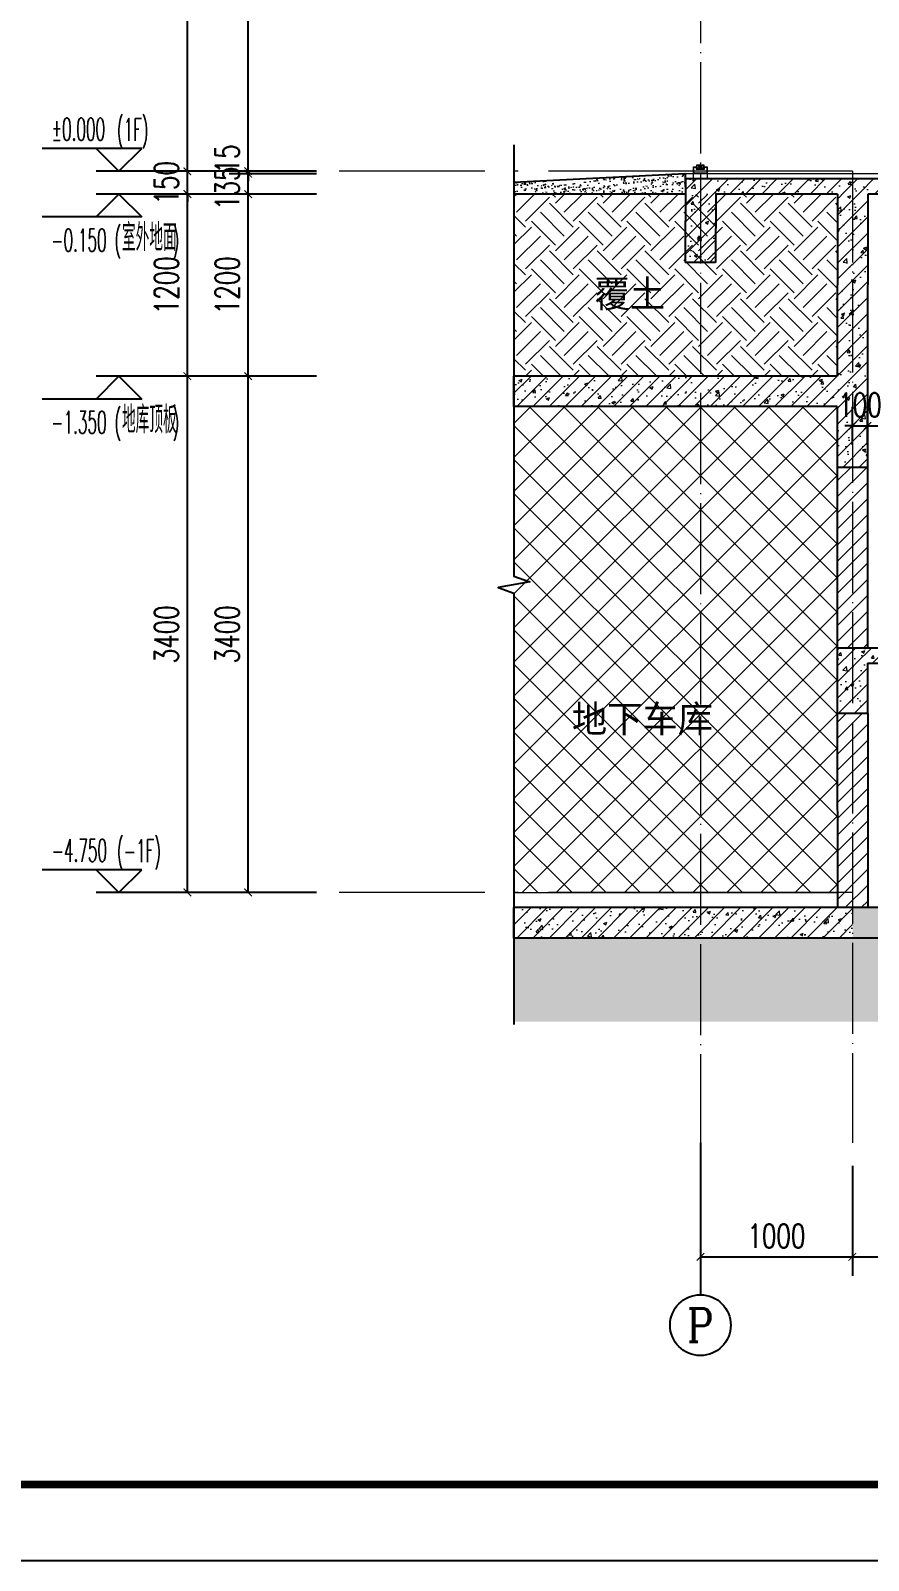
# Model space of a CAD drawing. Extents: x -1307975 to -76406, y -96289 to 379359.
# Drawn here: x -626759 to -621245, y 308600 to 318676 of the extents above; entities that cross this region are included whole.
import ezdxf
from ezdxf.enums import TextEntityAlignment as Align

# ---------------------------------------------------------------- set-up
doc = ezdxf.new("R2010")
doc.units = 0
doc.header["$LTSCALE"] = 1000
doc.linetypes.add('DOTE', pattern=[2.42, 2, -0.2, 0.02, -0.2])
doc.layers.get('0').update_dxf_attribs({"linetype": 'CONTINUOUS'})
doc.layers.get('DEFPOINTS').update_dxf_attribs({"linetype": 'CONTINUOUS'})
for name, color, linetype in [('-TK', 7, 'CONTINUOUS'), ('A-AXIS_TEXT', 7, 'CONTINUOUS'), ('AXIS', 3, 'CONTINUOUS'), ('DIM_ELEV', 3, 'CONTINUOUS'), ('DIM_SYMB', 3, 'CONTINUOUS'), ('PUB_DIM', 3, 'CONTINUOUS'), ('PUB_TEXT', 2, 'CONTINUOUS'), ('WALL', 5, 'CONTINUOUS'), ('尺寸标注', 86, 'CONTINUOUS'), ('看线', 251, 'CONTINUOUS')]:
    doc.layers.add(name, color=color, linetype=linetype)
for name, color, linetype, lineweight in [('AXIS_TEXT', 7, 'CONTINUOUS', 20), ('DOTE', 19, 'DOTE', 9), ('PUB_HATCH', 8, 'CONTINUOUS', 9), ('S_WINDOW', 144, 'CONTINUOUS', 15), ('内粉刷', 37, 'CONTINUOUS', 9), ('填充', 251, 'CONTINUOUS', 5), ('细细', 250, 'CONTINUOUS', 0)]:
    doc.layers.add(name, color=color, linetype=linetype, lineweight=lineweight)
doc.styles.add('_TCH_AXIS', font='COMPLEX', dxfattribs={"bigfont": 'GBCBIG'})
doc.styles.add('_TCH_DIM', font='SIMPLEX.shx', dxfattribs={"width": 0.7, "bigfont": 'GBCBIG.shx'})
doc.styles.add('_TCH_DIM_T3', font='SIMPLEX', dxfattribs={"width": 0.705882, "bigfont": 'GBCBIG'})
doc.styles.add('COMPLEX', font='COMPLEX')
doc.dimstyles.new('_TCH_ARCH&&50', dxfattribs={"dimtxt": 157.5, "dimasz": 50, "dimexe": 125, "dimexo": 150, "dimgap": 58.75, "dimtad": 1, "dimdec": 0, "dimzin": 0, "dimdsep": 46, "dimtxsty": '_TCH_DIM_T3', "dimblk": 'ARCHTICK', "dimcen": 0.09, "dimclrt": 7, "dimazin": 0, "dimtfac": 1, "dimtdec": 0, "dimtix": 1, "dimtmove": 2, "dimatfit": 3, "dimldrblk": 'ARCHTICK', "dimfxl": 1, "dimtolj": 1, "dimtzin": 0, "dimarcsym": 0})
pattern_1 = [(315, (-1626814.618, -211817.581), (-1.767766953, -1.767766953), []), (315, (-1626813.4395, -211817.581), (-1.767766953, -1.767766953), [])]
pattern_2 = [(45, (-762713.5, 410177.97), (-53.03301, 53.03301), []), (50, (-762713.5, 410177.97), (215.17805, -18.82564), [22.5, -247.5]), (355, (-762713.5, 410177.97), (-41.6254, 225.65764), [18, -198]), (100.4514, (-762695.57, 410176.4), (173.55281, 206.83186), [19.12206, -210.34263]), (46.1842, (-762713.5, 410237.97), (320.1723, -49.6557), [33.75, -371.25]), (96.6356, (-762686.82, 410233.83), (280.3988, 292.23536), [28.6831, -315.5139]), (351.1842, (-762713.5, 410237.97), (280.3986, 292.2356), [27, -297]), (21, (-762683.5, 410222.97), (179.07212, -120.78567), [22.5, -247.5]), (326, (-762683.5, 410222.97), (72.9946, 217.545), [18, -198]), (71.4514, (-762668.58, 410212.9), (252.0668, 96.75915), [19.12206, -210.34263]), (37.5, (-762713.5, 410177.97), (3.647957, 99.868156), [0, -195.6, 0, -201, 0, -198.75]), (7.5, (-762713.5, 410177.97), (78.92086, 118.323514), [0, -114.6, 0, -191.1, 0, -75.75]), (327.5, (-762780.4, 410177.97), (160.14673, -6.76646), [0, -75, 0, -234, 0, -310.5]), (317.5, (-762810.4, 410177.97), (174.95585, 30.0315), [0, -97.5, 0, -155.4, 0, -220.5])]
pattern_3 = [(45, (-762713.5, 410231.826), (-53.03303, 53.03303), [])]

# ---------------------------------------------------------------- blocks, each defined once
blk = doc.blocks.new('A1')
blk.add_lwpolyline([(0, 59400), (0, 0), (84100, 0), (84100, 59400)], close=True)
at = {"const_width": 100}
blk.add_lwpolyline([(2500, 58400), (2500, 1000), (83100, 1000), (83100, 58400)], close=True, dxfattribs=at)
blk = doc.blocks.new('_ArchTick')
at = {"color": 0, "linetype": 'ByBlock', "const_width": 0.15}
blk.add_lwpolyline([(-0.5, -0.5), (0.5, 0.5)], dxfattribs=at)
blk = doc.blocks.new('*D616')
at = {"layer": 'DEFPOINTS', "color": 0, "transparency": 16777216}
for p in [(-619850, 316073), (-621250, 315799), (-619850, 315799)]:
    blk.add_point(p, dxfattribs=at)
at = {"layer": '尺寸标注', "color": 0, "lineweight": -2, "transparency": 16777216}
for p, q in [((-621250, 315949), (-621250, 316198)), ((-619850, 315949), (-619850, 316198)), ((-621250, 316073), (-619850, 316073))]:
    blk.add_line(p, q, dxfattribs=at)
at = {"layer": '尺寸标注', "color": 0, "lineweight": -2, "transparency": 16777216, "xscale": 50, "yscale": 50, "zscale": 50}
for p, rotation in [((-621250, 316073), 180.0121022878787), ((-619850, 316073), 0.01210228787875008)]:
    blk.add_blockref('_ArchTick', p, dxfattribs=dict(at, rotation=rotation))
at = {"layer": '尺寸标注', "color": 7, "transparency": 16777216, "insert": (-620550, 316211), "char_height": 157.5, "attachment_point": 5, "rotation": 0.0121, "style": '_TCH_DIM_T3'}
blk.add_mtext('\\A1;1400', dxfattribs=at)
blk = doc.blocks.new('*D617')
at = {"layer": 'DEFPOINTS', "color": 0, "transparency": 16777216}
for p in [(-621250, 316073), (-621350, 315799), (-621250, 315799)]:
    blk.add_point(p, dxfattribs=at)
at = {"layer": '尺寸标注', "color": 0, "lineweight": -2, "transparency": 16777216}
for p, q in [((-621350, 315949), (-621350, 316198)), ((-621250, 315949), (-621250, 316198)), ((-621350, 316073), (-621400, 316073)), ((-621350, 316073), (-621250, 316073)), ((-621250, 316073), (-621200, 316073))]:
    blk.add_line(p, q, dxfattribs=at)
at = {"layer": '尺寸标注', "color": 0, "lineweight": -2, "transparency": 16777216, "xscale": 50, "yscale": 50, "zscale": 50}
for p, rotation in [((-621350, 316073), 0.01210228786705514), ((-621250, 316073), 180.012102287867)]:
    blk.add_blockref('_ArchTick', p, dxfattribs=dict(at, rotation=rotation))
at = {"layer": '尺寸标注', "color": 7, "transparency": 16777216, "insert": (-621300, 316211), "char_height": 157.5, "attachment_point": 5, "rotation": 0.0121, "style": '_TCH_DIM_T3'}
blk.add_mtext('\\A1;100', dxfattribs=at)
blk = doc.blocks.new('*D634')
at = {"layer": 'AXIS', "color": 0, "lineweight": -2, "transparency": 16777216}
for p, q in [((-621350, 311200), (-621350, 310475)), ((-619850, 311200), (-619850, 310475)), ((-621350, 310600), (-619850, 310600))]:
    blk.add_line(p, q, dxfattribs=at)
at = {"layer": 'DEFPOINTS', "color": 0, "transparency": 16777216}
for p in [(-621350, 311350), (-619850, 311350), (-619850, 310600)]:
    blk.add_point(p, dxfattribs=at)
at = {"layer": 'AXIS', "color": 0, "lineweight": -2, "transparency": 16777216, "xscale": 50, "yscale": 50, "zscale": 50, "rotation": 180}
blk.add_blockref('_ArchTick', (-621350, 310600), dxfattribs=at)
at = {"layer": 'AXIS', "color": 0, "lineweight": -2, "transparency": 16777216, "xscale": 50, "yscale": 50, "zscale": 50}
blk.add_blockref('_ArchTick', (-619850, 310600), dxfattribs=at)
at = {"layer": 'AXIS', "color": 7, "transparency": 16777216, "insert": (-620600, 310737), "char_height": 157.5, "attachment_point": 5, "style": '_TCH_DIM_T3'}
blk.add_mtext('\\A1;1500', dxfattribs=at)
blk = doc.blocks.new('*D635')
at = {"layer": 'AXIS', "color": 0, "lineweight": -2, "transparency": 16777216}
for p, q in [((-622350, 311200), (-622350, 310475)), ((-621350, 311200), (-621350, 310475)), ((-622350, 310600), (-621350, 310600))]:
    blk.add_line(p, q, dxfattribs=at)
at = {"layer": 'DEFPOINTS', "color": 0, "transparency": 16777216}
for p in [(-622350, 311350), (-621350, 311350), (-621350, 310600)]:
    blk.add_point(p, dxfattribs=at)
at = {"layer": 'AXIS', "color": 0, "lineweight": -2, "transparency": 16777216, "xscale": 50, "yscale": 50, "zscale": 50, "rotation": 180}
blk.add_blockref('_ArchTick', (-622350, 310600), dxfattribs=at)
at = {"layer": 'AXIS', "color": 0, "lineweight": -2, "transparency": 16777216, "xscale": 50, "yscale": 50, "zscale": 50}
blk.add_blockref('_ArchTick', (-621350, 310600), dxfattribs=at)
at = {"layer": 'AXIS', "color": 7, "transparency": 16777216, "insert": (-621850, 310737), "char_height": 157.5, "attachment_point": 5, "style": '_TCH_DIM_T3'}
blk.add_mtext('\\A1;1000', dxfattribs=at)
blk = doc.blocks.new('*D642')
at = {"layer": 'DEFPOINTS', "color": 0, "transparency": 16777216}
for p in [(-625327, 316400), (-624727, 316400), (-624727, 313000)]:
    blk.add_point(p, dxfattribs=at)
at = {"layer": 'PUB_DIM', "color": 0, "lineweight": -2, "transparency": 16777216}
for p, q in [((-624877, 316400), (-625452, 316400)), ((-625327, 313000), (-625327, 316400)), ((-624877, 313000), (-625452, 313000))]:
    blk.add_line(p, q, dxfattribs=at)
at = {"layer": 'PUB_DIM', "color": 0, "lineweight": -2, "transparency": 16777216, "xscale": 50, "yscale": 50, "zscale": 50}
for p, rotation in [((-625327, 316400), 90), ((-625327, 313000), 270)]:
    blk.add_blockref('_ArchTick', p, dxfattribs=dict(at, rotation=rotation))
at = {"layer": 'PUB_DIM', "color": 7, "transparency": 16777216, "insert": (-625465, 314700), "char_height": 157.5, "attachment_point": 5, "rotation": 90, "style": '_TCH_DIM_T3'}
blk.add_mtext('\\A1;3400', dxfattribs=at)
blk = doc.blocks.new('*D643')
at = {"layer": 'DEFPOINTS', "color": 0, "transparency": 16777216}
for p in [(-625327, 317599), (-624727, 317599), (-624727, 316400)]:
    blk.add_point(p, dxfattribs=at)
at = {"layer": 'PUB_DIM', "color": 0, "lineweight": -2, "transparency": 16777216}
for p, q in [((-624877, 317599), (-625452, 317599)), ((-625327, 316400), (-625327, 317599)), ((-624877, 316400), (-625452, 316400))]:
    blk.add_line(p, q, dxfattribs=at)
at = {"layer": 'PUB_DIM', "color": 0, "lineweight": -2, "transparency": 16777216, "xscale": 50, "yscale": 50, "zscale": 50}
for p, rotation in [((-625327, 317599), 90), ((-625327, 316400), 270)]:
    blk.add_blockref('_ArchTick', p, dxfattribs=dict(at, rotation=rotation))
at = {"layer": 'PUB_DIM', "color": 7, "transparency": 16777216, "insert": (-625465, 316999), "char_height": 157.5, "attachment_point": 5, "rotation": 90, "style": '_TCH_DIM_T3'}
blk.add_mtext('\\A1;1200', dxfattribs=at)
blk = doc.blocks.new('*D644')
at = {"layer": 'DEFPOINTS', "color": 0, "transparency": 16777216}
for p in [(-625327, 317734), (-624727, 317734), (-624727, 317599)]:
    blk.add_point(p, dxfattribs=at)
at = {"layer": 'PUB_DIM', "color": 0, "lineweight": -2, "transparency": 16777216}
for p, q in [((-624877, 317734), (-625452, 317734)), ((-625327, 317599), (-625327, 317734)), ((-624877, 317599), (-625452, 317599))]:
    blk.add_line(p, q, dxfattribs=at)
at = {"layer": 'PUB_DIM', "color": 0, "lineweight": -2, "transparency": 16777216, "xscale": 50, "yscale": 50, "zscale": 50}
for p, rotation in [((-625327, 317734), 90), ((-625327, 317599), 270)]:
    blk.add_blockref('_ArchTick', p, dxfattribs=dict(at, rotation=rotation))
at = {"layer": 'PUB_DIM', "color": 7, "transparency": 16777216, "insert": (-625465, 317638), "char_height": 157.5, "attachment_point": 5, "rotation": 90, "style": '_TCH_DIM_T3'}
blk.add_mtext('\\A1;135', dxfattribs=at)
blk = doc.blocks.new('*D645')
at = {"layer": 'DEFPOINTS', "color": 0, "transparency": 16777216}
for p in [(-625327, 317750), (-624727, 317750), (-624727, 317734)]:
    blk.add_point(p, dxfattribs=at)
at = {"layer": 'PUB_DIM', "color": 0, "lineweight": -2, "transparency": 16777216}
for p, q in [((-624877, 317750), (-625452, 317750)), ((-624877, 317734), (-625452, 317734)), ((-625327, 317750), (-625327, 317800)), ((-625327, 317734), (-625327, 317750)), ((-625327, 317734), (-625327, 317684))]:
    blk.add_line(p, q, dxfattribs=at)
at = {"layer": 'PUB_DIM', "color": 0, "lineweight": -2, "transparency": 16777216, "xscale": 50, "yscale": 50, "zscale": 50}
for p, rotation in [((-625327, 317750), 270), ((-625327, 317734), 90)]:
    blk.add_blockref('_ArchTick', p, dxfattribs=dict(at, rotation=rotation))
at = {"layer": 'PUB_DIM', "color": 7, "transparency": 16777216, "insert": (-625465, 317831), "char_height": 157.5, "attachment_point": 5, "rotation": 90, "style": '_TCH_DIM_T3'}
blk.add_mtext('\\A1;15', dxfattribs=at)
blk = doc.blocks.new('*D646')
at = {"layer": 'DEFPOINTS', "color": 0, "transparency": 16777216}
for p in [(-625327, 320400), (-624727, 320400), (-624727, 317750)]:
    blk.add_point(p, dxfattribs=at)
at = {"layer": 'PUB_DIM', "color": 0, "lineweight": -2, "transparency": 16777216}
for p, q in [((-624877, 320400), (-625452, 320400)), ((-625327, 317750), (-625327, 320400)), ((-624877, 317750), (-625452, 317750))]:
    blk.add_line(p, q, dxfattribs=at)
at = {"layer": 'PUB_DIM', "color": 0, "lineweight": -2, "transparency": 16777216, "xscale": 50, "yscale": 50, "zscale": 50}
for p, rotation in [((-625327, 320400), 90), ((-625327, 317750), 270)]:
    blk.add_blockref('_ArchTick', p, dxfattribs=dict(at, rotation=rotation))
at = {"layer": 'PUB_DIM', "color": 7, "transparency": 16777216, "insert": (-625465, 319075), "char_height": 157.5, "attachment_point": 5, "rotation": 90, "style": '_TCH_DIM_T3'}
blk.add_mtext('\\A1;2650', dxfattribs=at)
blk = doc.blocks.new('*D666')
at = {"layer": 'DEFPOINTS', "color": 0, "transparency": 16777216}
for p in [(-625727, 316400), (-624727, 316400), (-624727, 313000)]:
    blk.add_point(p, dxfattribs=at)
at = {"layer": 'PUB_DIM', "color": 0, "lineweight": -2, "transparency": 16777216}
for p, q in [((-624877, 316400), (-625852, 316400)), ((-625727, 313000), (-625727, 316400)), ((-624877, 313000), (-625852, 313000))]:
    blk.add_line(p, q, dxfattribs=at)
at = {"layer": 'PUB_DIM', "color": 0, "lineweight": -2, "transparency": 16777216, "xscale": 50, "yscale": 50, "zscale": 50}
for p, rotation in [((-625727, 316400), 90), ((-625727, 313000), 270)]:
    blk.add_blockref('_ArchTick', p, dxfattribs=dict(at, rotation=rotation))
at = {"layer": 'PUB_DIM', "color": 7, "transparency": 16777216, "insert": (-625865, 314700), "char_height": 157.5, "attachment_point": 5, "rotation": 90, "style": '_TCH_DIM_T3'}
blk.add_mtext('\\A1;3400', dxfattribs=at)
blk = doc.blocks.new('*D667')
at = {"layer": 'DEFPOINTS', "color": 0, "transparency": 16777216}
for p in [(-625727, 317599), (-624727, 317599), (-624727, 316400)]:
    blk.add_point(p, dxfattribs=at)
at = {"layer": 'PUB_DIM', "color": 0, "lineweight": -2, "transparency": 16777216}
for p, q in [((-624877, 317599), (-625852, 317599)), ((-625727, 316400), (-625727, 317599)), ((-624877, 316400), (-625852, 316400))]:
    blk.add_line(p, q, dxfattribs=at)
at = {"layer": 'PUB_DIM', "color": 0, "lineweight": -2, "transparency": 16777216, "xscale": 50, "yscale": 50, "zscale": 50}
for p, rotation in [((-625727, 317599), 90), ((-625727, 316400), 270)]:
    blk.add_blockref('_ArchTick', p, dxfattribs=dict(at, rotation=rotation))
at = {"layer": 'PUB_DIM', "color": 7, "transparency": 16777216, "insert": (-625865, 316999), "char_height": 157.5, "attachment_point": 5, "rotation": 90, "style": '_TCH_DIM_T3'}
blk.add_mtext('\\A1;1200', dxfattribs=at)
blk = doc.blocks.new('*D668')
at = {"layer": 'DEFPOINTS', "color": 0, "transparency": 16777216}
for p in [(-625727, 317750), (-624727, 317750), (-624727, 317599)]:
    blk.add_point(p, dxfattribs=at)
at = {"layer": 'PUB_DIM', "color": 0, "lineweight": -2, "transparency": 16777216}
for p, q in [((-624877, 317750), (-625852, 317750)), ((-625727, 317750), (-625727, 317800)), ((-625727, 317599), (-625727, 317750)), ((-624877, 317599), (-625852, 317599)), ((-625727, 317599), (-625727, 317549))]:
    blk.add_line(p, q, dxfattribs=at)
at = {"layer": 'PUB_DIM', "color": 0, "lineweight": -2, "transparency": 16777216, "xscale": 50, "yscale": 50, "zscale": 50}
for p, rotation in [((-625727, 317750), 270), ((-625727, 317599), 90)]:
    blk.add_blockref('_ArchTick', p, dxfattribs=dict(at, rotation=rotation))
at = {"layer": 'PUB_DIM', "color": 7, "transparency": 16777216, "insert": (-625865, 317674), "char_height": 157.5, "attachment_point": 5, "rotation": 90, "style": '_TCH_DIM_T3'}
blk.add_mtext('\\A1;150', dxfattribs=at)
blk = doc.blocks.new('*D669')
at = {"layer": 'DEFPOINTS', "color": 0, "transparency": 16777216}
for p in [(-625727, 320650), (-624727, 320650), (-624727, 317750)]:
    blk.add_point(p, dxfattribs=at)
at = {"layer": 'PUB_DIM', "color": 0, "lineweight": -2, "transparency": 16777216}
for p, q in [((-624877, 320650), (-625852, 320650)), ((-625727, 317750), (-625727, 320650)), ((-624877, 317750), (-625852, 317750))]:
    blk.add_line(p, q, dxfattribs=at)
at = {"layer": 'PUB_DIM', "color": 0, "lineweight": -2, "transparency": 16777216, "xscale": 50, "yscale": 50, "zscale": 50}
for p, rotation in [((-625727, 320650), 90), ((-625727, 317750), 270)]:
    blk.add_blockref('_ArchTick', p, dxfattribs=dict(at, rotation=rotation))
at = {"layer": 'PUB_DIM', "color": 7, "transparency": 16777216, "insert": (-625865, 319200), "char_height": 157.5, "attachment_point": 5, "rotation": 90, "style": '_TCH_DIM_T3'}
blk.add_mtext('\\A1;2900', dxfattribs=at)
blk = doc.blocks.new('_AXISO')
blk.add_circle((0, 0), 0.5)
at = {"layer": 'A-AXIS_TEXT', "style": 'COMPLEX', "width": 1.041667}
blk.add_attdef('A', text='', height=0.56, dxfattribs=at).set_placement((-0.25, -0.28), (0.25, -0.28), align=Align.FIT)

msp = doc.modelspace()

# ---------------------------------------------------------------- hatches: boundary and pattern name
at = {"layer": 'PUB_HATCH'}
h = msp.add_hatch(dxfattribs=at)
h.set_pattern_fill('钢筋混凝土', color=256, scale=30, style=0)
h.set_pattern_definition(pattern_2)
h.paths.add_polyline_path([(-622249.37, 317599.56), (-622449.19, 317699.56), (-622450.17, 317149.74), (-622250.17, 317149.38)])
h = msp.add_hatch(dxfattribs=at)
h.set_pattern_fill('钢筋混凝土', color=256, scale=30, style=0)
h.set_pattern_definition(pattern_2)
h.paths.add_polyline_path([(-621348.74, 317632.89), (-621348.69, 317699.56), (-622449.19, 317699.56), (-622249.37, 317599.56), (-621448.76, 317599.56)])
h = msp.add_hatch(dxfattribs=at)
h.set_pattern_fill('钢筋混凝土', color=256, scale=30, style=0)
h.set_pattern_definition(pattern_2)
h.paths.add_polyline_path([(-621348.74, 317632.89), (-621448.76, 317599.56), (-621449.58, 316399.56), (-621382.95, 316332.87), (-621249.58, 316399.49), (-621248.76, 317599.56)])
h = msp.add_hatch(dxfattribs=at)
h.set_pattern_fill('钢筋混凝土', color=256, scale=30, style=0)
h.set_pattern_definition(pattern_2)
h.paths.add_polyline_path([(-619850.18, 317632.89), (-619850.18, 317699.56), (-621348.69, 317699.56), (-621348.74, 317632.89), (-621248.76, 317599.56), (-619950.18, 317599.56)])
h = msp.add_hatch(dxfattribs=at)
h.set_pattern_fill('钢筋混凝土', color=256, scale=30, style=0)
h.set_pattern_definition(pattern_2)
h.paths.add_polyline_path([(-621382.95, 316332.87), (-621449.58, 316399.56), (-623577.19, 316399.56), (-623577.19, 316199.56), (-621449.71, 316199.56)])
h = msp.add_hatch(dxfattribs=at)
h.set_pattern_fill('钢筋混凝土', color=256, scale=30, style=0)
h.set_pattern_definition(pattern_2)
h.paths.add_polyline_path([(-621382.95, 316332.87), (-621449.71, 316199.56), (-621449.98, 315799.7), (-621249.98, 315799.56), (-621249.58, 316399.49)])
h = msp.add_hatch(dxfattribs=at)
h.set_pattern_fill('普通砖', color=256, scale=30, style=0)
h.set_pattern_definition(pattern_3)
h.paths.add_polyline_path([(-621350.17, 314609.56), (-621250.17, 314609.56), (-621249.98, 315799.5), (-621449.98, 315799.53), (-621450.17, 314609.57)])
h = msp.add_hatch(dxfattribs=at)
h.set_pattern_fill('钢筋混凝土', color=256, scale=30, style=0)
h.set_pattern_definition(pattern_2)
h.paths.add_polyline_path([(-621250, 314509.56), (-621350.18, 314509.52), (-621350.17, 314609.56), (-621450.17, 314609.38), (-621449.43, 314177.67), (-621249.43, 314178.02)])
h = msp.add_hatch(dxfattribs=at)
h.set_pattern_fill('钢筋混凝土', color=256, scale=30, style=0)
h.set_pattern_definition(pattern_2)
h.paths.add_polyline_path([(-621350.17, 314609.56), (-621350.18, 314509.52), (-619949.81, 314510.01), (-619949.81, 314204.01), (-619749.81, 314203.56), (-619749.81, 314328.53), (-617600.61, 312981.15), (-617600.61, 312899.56), (-617409.81, 312899.56), (-617409.81, 313142.56), (-617669.81, 313142.56), (-617669.81, 313305.56), (-617929.81, 313305.56), (-617929.81, 313468.56), (-618189.81, 313468.56), (-618189.81, 313631.56), (-618449.81, 313631.56), (-618449.81, 313794.56), (-618709.81, 313794.56), (-618709.81, 313957.56), (-618969.81, 313957.56), (-618969.81, 314120.56), (-619229.81, 314120.56), (-619229.81, 314283.56), (-619489.81, 314283.56), (-619489.81, 314446.56), (-619749.81, 314446.56), (-619749.81, 314609.56)])
h = msp.add_hatch(dxfattribs=at)
h.set_pattern_fill('钢筋混凝土', color=256, scale=30, style=0)
h.set_pattern_definition(pattern_2)
h.paths.add_polyline_path([(-621350.17, 314609.56), (-621250.17, 314609.56), (-621250.17, 314609.73)])
h = msp.add_hatch(dxfattribs=at)
h.set_pattern_fill('普通砖', color=256, scale=30, style=0)
h.set_pattern_definition(pattern_3)
h.paths.add_polyline_path([(-621249.32, 314177.97), (-621449.32, 314177.89), (-621448.79, 312899.56), (-621248.79, 312899.56)])
h = msp.add_hatch(dxfattribs=at)
h.set_pattern_fill('钢筋混凝土', color=256, scale=30, style=0)
h.set_pattern_definition(pattern_2)
h.paths.add_polyline_path([(-621348.79, 312699.56), (-621348.79, 312899.56), (-623577.19, 312899.56), (-623577.19, 312699.56)])
h = msp.add_hatch(dxfattribs=at)
h.set_pattern_fill('钢筋混凝土', color=256, scale=30, style=0)
h.set_pattern_definition(pattern_2)
h.paths.add_polyline_path([(-613850.17, 312699.56), (-613650.17, 312899.56), (-621348.79, 312899.56), (-621348.79, 312699.56)])
at = {"layer": '填充'}
h = msp.add_hatch(dxfattribs=at)
h.set_pattern_fill('AR-CONC', color=256, scale=50, style=0)
h.set_pattern_definition([(50, (-15210048.17, -5038158.16), (91.0923345, -7.96954277), [9.525, -104.775]), (355, (-15210048.17, -5038158.16), (-17.621413, 95.52832144), [7.62, -83.82]), (100.451, (-15210040.58, -5038158.83), (73.47125083, 87.5583439), [8.095, -89.045]), (46.1842, (-15210048.17, -5038132.76), (135.53952045, -21.021164), [14.2875, -157.1625]), (96.6356, (-15210036.88, -5038134.51), (118.7021172, 123.712778), [12.1425, -133.5675]), (351.184, (-15210048.17, -5038132.76), (118.7023029, 123.7125589), [11.43, -125.73]), (21, (-15210035.47, -5038139.11), (75.8074399, -51.13275926), [9.525, -104.775]), (326, (-15210035.47, -5038139.11), (30.9010142, 92.09398306), [7.62, -83.82]), (71.4514, (-15210029.155, -5038143.37), (106.7082454, 40.96142886), [8.095, -89.045]), (37.5, (-15210048.172, -5038158.162), (1.544301625, 42.277519437), [0, -82.804, 0, -85.09, 0, -84.1375]), (7.5, (-15210048.17, -5038158.162), (33.40983126, 50.09028741), [0, -48.514, 0, -80.899, 0, -32.0675]), (327.5, (-15210076.493, -5038158.162), (67.79529758, -2.864372), [0, -31.75, 0, -99.06, 0, -131.445]), (317.5, (-15210089.193, -5038158.16), (74.0645907, 12.71324552), [0, -41.275, 0, -65.786, 0, -93.345])])
h.paths.add_polyline_path([(-623577.19, 317678.24), (-623577.19, 317599.92), (-622450.16, 317599.92), (-622450.16, 317734.35)])
h = msp.add_hatch(dxfattribs=at)
h.set_pattern_fill('EARTH', color=250, scale=70, angle=45, style=0)
h.set_pattern_definition([(45, (-1420903.5, -68864.7), (0, 314.308964), [222.25, -222.25]), (45, (-1420962.43, -68805.77), (0, 314.308964), [222.25, -222.25]), (45, (-1421021.37, -68746.84), (0, 314.308964), [222.25, -222.25]), (135, (-1421021.37, -68707.55), (-314.308964, 0), [222.25, -222.25]), (135, (-1420962.43, -68648.62), (-314.308964, 0), [222.25, -222.25]), (135, (-1420903.5, -68589.68), (-314.308964, 0), [222.25, -222.25])])
edge = h.paths.add_edge_path()
edge.add_line((-623577.19, 317599.55), (-623577.19, 316406.27))
edge.add_line((-623577.19, 316406.27), (-621449.57, 316406.12))
edge.add_line((-621449.16, 316402.9), (-621449.18, 317596.22))
edge.add_line((-621449.18, 317596.22), (-623577.19, 317599.55))
h = msp.add_hatch(dxfattribs=at)
h.set_pattern_fill('ANSI37', color=196, scale=100, style=0)
h.set_pattern_definition([(45, (-1908883.06, -191751.23), (-112.253202, 112.253202), []), (135, (-1908883.06, -191751.23), (-112.253202, -112.253202), [])])
edge = h.paths.add_edge_path()
edge.add_line((-623334.51, 316199.56), (-623577.21, 316199.56))
edge.add_line((-623577.21, 316199.56), (-623577.23, 312999.56))
edge.add_line((-623577.23, 312999.56), (-621549.26, 312999.56))
edge.add_line((-621449.92, 312999.81), (-621449.92, 316199.81))
edge.add_line((-621449.92, 316199.81), (-623334.51, 316199.56))
h = msp.add_hatch(dxfattribs=at)
h.set_pattern_fill('EARTH', color=250, scale=50, angle=45, style=0)
h.set_pattern_definition([(45, (-777272.2, 449783.63), (0, 224.5064), [158.75, -158.75]), (45, (-777314.3, 449825.72), (0, 224.5064), [158.75, -158.75]), (45, (-777356.4, 449867.82), (0, 224.5064), [158.75, -158.75]), (135, (-777356.4, 449895.88), (-224.5064, 0), [158.75, -158.75]), (135, (-777314.3, 449937.97), (-224.5064, 0), [158.75, -158.75]), (135, (-777272.2, 449980.07), (-224.5064, 0), [158.75, -158.75])])
h.paths.add_polyline_path([(-623577.19, 312149.66), (-623577.19, 312699.91), (-613850.17, 312699.91), (-613850.17, 312149.66)])
at = {"layer": '细细'}
h = msp.add_hatch(dxfattribs=at)
h.set_pattern_fill('金属', color=256, style=0)
h.set_pattern_definition(pattern_1)
h.paths.add_polyline_path([(-622305.22, 317779.36), (-622325.22, 317779.36), (-622325.22, 317765.86), (-622375.22, 317765.86), (-622375.22, 317779.36), (-622395.22, 317779.36), (-622395.22, 317734.36), (-622305.22, 317734.36)])
h.paths.add_polyline_path([(-622323.22, 317763.86), (-622323.22, 317777.36), (-622307.22, 317777.36), (-622307.22, 317736.36), (-622393.22, 317736.36), (-622393.22, 317777.36), (-622377.22, 317777.36), (-622377.22, 317763.86)], flags=16)
h = msp.add_hatch(dxfattribs=at)
h.set_pattern_fill('金属', color=256, style=0)
h.set_pattern_definition(pattern_1)
h.paths.add_polyline_path([(-622372.72, 317767.86), (-622372.72, 317792.86), (-622360.72, 317792.86), (-622360.72, 317782.86), (-622339.72, 317782.86), (-622339.72, 317792.86), (-622327.72, 317792.86), (-622327.72, 317767.86)])
h.paths.add_polyline_path([(-622329.72, 317769.86), (-622329.72, 317790.86), (-622337.72, 317790.86), (-622337.72, 317780.86), (-622362.72, 317780.86), (-622362.72, 317790.86), (-622370.72, 317790.86), (-622370.72, 317769.86)], flags=16)
h = msp.add_hatch(color=256, dxfattribs=at)
edge = h.paths.add_edge_path()
edge.add_line((-622345.72, 317782.86), (-622345.72, 317794.86))
edge.add_arc((-622350.22, 317803.15), 9.44, 241.517547, 298.482453, ccw=False)
edge.add_line((-622354.72, 317794.86), (-622354.72, 317782.86))
edge.add_arc((-622350.22, 317774.57), 9.44, 61.517547, 118.482453, ccw=False)

# ---------------------------------------------------------------- linework, layer by layer
at = {"layer": 'AXIS'}
msp.add_line((-622350.17, 311349.56), (-622350.17, 310349.56), dxfattribs=at)
at = {"layer": 'DIM_ELEV'}
for p, q in [((-626027.19, 317899.56), (-626683.19, 317899.56)), ((-626177.19, 317749.56), (-626327.19, 317899.56)), ((-626177.19, 317749.56), (-626027.19, 317899.56)), ((-625327.19, 317749.56), (-626327.19, 317749.56)), ((-626177.19, 317599.09), (-626327.19, 317449.09)), ((-625327.19, 317599.09), (-626327.19, 317599.09)), ((-626177.19, 317599.09), (-626027.19, 317449.09)), ((-626027.19, 317449.09), (-626683.19, 317449.09)), ((-626177.19, 316399.56), (-626327.19, 316249.56)), ((-625327.19, 316399.56), (-626327.19, 316399.56)), ((-626177.19, 316399.56), (-626027.19, 316249.56)), ((-626027.19, 316249.56), (-626683.19, 316249.56)), ((-626027.19, 313149.56), (-626683.19, 313149.56)), ((-626177.19, 312999.56), (-626327.19, 313149.56)), ((-626177.19, 312999.56), (-626027.19, 313149.56)), ((-625327.19, 312999.56), (-626327.19, 312999.56))]:
    msp.add_line(p, q, dxfattribs=at)
at = {"layer": 'DIM_SYMB'}
msp.add_lwpolyline([(-623577.19, 317923.86), (-623577.19, 315083.57), (-623472.19, 315045.35), (-623682.19, 315008.33), (-623577.19, 314971.07), (-623577.19, 312130.78)], dxfattribs=at)
at = {"layer": 'DOTE', "linetype": 'DOTE', "ltscale": 0.3}
for p, q in [((-622350.17, 323549.56), (-622350.17, 311349.56)), ((-621350.17, 317749.56), (-621350.17, 311349.56))]:
    msp.add_line(p, q, dxfattribs=at)
at = {"layer": 'DOTE', "linetype": 'DOTE'}
for p, q in [((-609250.13, 317749.56), (-624727.19, 317749.56)), ((-609250.13, 312999.56), (-624727.19, 312999.56))]:
    msp.add_line(p, q, dxfattribs=at)
at = {"layer": 'S_WINDOW'}
for points in [[(-622395.23, 317734.36), (-622305.21, 317734.36), (-622305.21, 317699.56), (-622395.23, 317699.56)], [(-622395.22, 317734.36), (-622395.22, 317779.36), (-622375.22, 317779.36), (-622375.22, 317765.86), (-622325.22, 317765.86), (-622325.22, 317779.36), (-622305.22, 317779.36), (-622305.22, 317734.36)], [(-622393.22, 317736.36), (-622393.22, 317777.36), (-622377.22, 317777.36), (-622377.22, 317763.86), (-622323.22, 317763.86), (-622323.22, 317777.36), (-622307.22, 317777.36), (-622307.22, 317736.36)], [(-622372.72, 317767.86), (-622372.72, 317792.86), (-622360.72, 317792.86), (-622360.72, 317782.86), (-622339.72, 317782.86), (-622339.72, 317792.86), (-622327.72, 317792.86), (-622327.72, 317767.86)], [(-622370.72, 317769.86), (-622370.72, 317790.86), (-622362.72, 317790.86), (-622362.72, 317780.86), (-622337.72, 317780.86), (-622337.72, 317790.86), (-622329.72, 317790.86), (-622329.72, 317769.86)]]:
    msp.add_lwpolyline(points, close=True, dxfattribs=at)
at = {"layer": 'WALL'}
for p, q in [((-622449.19, 317699.56), (-622450.17, 317149.74)), ((-621348.69, 317699.56), (-622449.19, 317699.56)), ((-619850.18, 317699.56), (-621348.69, 317699.56)), ((-622249.37, 317599.56), (-622250.17, 317149.38)), ((-621448.76, 317599.56), (-622249.37, 317599.56)), ((-621448.76, 317599.56), (-621449.58, 316399.56)), ((-621248.76, 317599.56), (-621249.58, 316399.49)), ((-619950.18, 317599.56), (-621248.76, 317599.56)), ((-622250.17, 317149.38), (-622450.17, 317149.74)), ((-621449.58, 316399.56), (-623577.19, 316399.56)), ((-623577.19, 316199.56), (-623577.19, 316399.56)), ((-621249.58, 316399.49), (-621249.98, 315799.56)), ((-621449.71, 316199.56), (-623577.19, 316199.56)), ((-621449.71, 316199.56), (-621449.98, 315799.7)), ((-621449.98, 315799.53), (-621450.17, 314609.57)), ((-621249.98, 315799.56), (-621449.98, 315799.7)), ((-621249.98, 315799.5), (-621250.17, 314609.56)), ((-621350.17, 314609.56), (-621450.17, 314609.38)), ((-621450.17, 314609.38), (-621449.43, 314177.67)), ((-621250.17, 314609.73), (-621350.17, 314609.56)), ((-621250.17, 314609.73), (-621250.17, 314609.56)), ((-619749.81, 314609.56), (-621250.17, 314609.56)), ((-621250, 314509.56), (-619949.81, 314510.01)), ((-621250, 314509.56), (-621249.43, 314178.02)), ((-621249.43, 314178.02), (-621449.43, 314177.67)), ((-621449.32, 314177.89), (-621448.79, 312899.56)), ((-621249.32, 314177.97), (-621248.79, 312899.56)), ((-621348.79, 312899.56), (-623577.19, 312899.56)), ((-623577.19, 312699.56), (-623577.19, 312899.56)), ((-613650.17, 312899.56), (-621348.79, 312899.56)), ((-621348.79, 312699.56), (-623577.19, 312699.56)), ((-613850.17, 312699.56), (-621348.79, 312699.56))]:
    msp.add_line(p, q, dxfattribs=at)
at = {"layer": '内粉刷'}
for p, q in [((-622450.16, 317734.35), (-619950.12, 317734.56)), ((-623577.19, 312999.56), (-621449.26, 312999.56))]:
    msp.add_line(p, q, dxfattribs=at)
at = {"layer": '看线', "color": 32}
for p, q in [((-623577.19, 317678.24), (-622450.16, 317734.35)), ((-622450.16, 317734.35), (-622450.16, 317649.6)), ((-622450.16, 317734.35), (-622450.16, 317649.6)), ((-622450.16, 317599.92), (-623577.19, 317599.92))]:
    msp.add_line(p, q, dxfattribs=at)
at = {"layer": '细细'}
msp.add_lwpolyline([(-622345.72, 317782.86), (-622345.72, 317794.86, -0.25380465), (-622354.72, 317794.86), (-622354.72, 317782.86, -0.25380465)], format="xyb", close=True, dxfattribs=at)

# ---------------------------------------------------------------- block references
at = {"layer": '-TK', "xscale": 0.5, "yscale": 0.5, "zscale": 0.5}
msp.add_blockref('A1', (-647075.13, 308600.18), dxfattribs=at)
at = {"layer": 'AXIS'}
ref = msp.add_blockref('_AXISO', (-622350.17, 310149.56), dxfattribs=dict(at, xscale=400, yscale=400, zscale=400))
ref.add_attrib('A', 'P', dxfattribs={"layer": 'AXIS_TEXT', "height": 217.63, "style": '_TCH_AXIS'}).set_placement((-622438.26, 310040.74), (-622262.09, 310040.74), align=Align.FIT)

# ---------------------------------------------------------------- texts
at = {"layer": 'PUB_TEXT', "style": '_TCH_DIM'}
for s, height, width, p in [('(1F)', 148.75, 0.494118, (-626190.44, 317949.61)), ('%%P0.000', 148.75, 0.494118, (-626621.19, 317952.06)), ('(', 148.75, 0.494118, (-626206.54, 317224.04)), ('室外地面', 178.723, 0.7, (-626157.54, 317224.04)), (')', 148.75, 0.494118, (-625823.92, 317224.04)), ('-0.150', 148.75, 0.494118, (-626623.99, 317221.59)), ('(', 148.75, 0.494118, (-626206.54, 316024.51)), ('地库顶板', 178.723, 0.7, (-626157.54, 316024.51)), (')', 148.75, 0.494118, (-625823.92, 316024.51)), ('-1.350', 148.75, 0.494118, (-626623.99, 316022.06)), ('(-1F)', 148.75, 0.494118, (-626190.44, 313199.61)), ('-4.750', 148.75, 0.494118, (-626621.19, 313202.06))]:
    msp.add_text(s, height=height, dxfattribs=dict(at, width=width)).set_placement(p)
at = {"layer": 'PUB_TEXT'}
for s, p in [('覆土', (-623047.71, 316853.87)), ('地下车库', (-623196.13, 314053.86))]:
    msp.add_text(s, height=178.723, dxfattribs=at).set_placement(p)

# ---------------------------------------------------------------- dimensions: what is measured, and where the dimension line sits
at = {"layer": 'AXIS'}
for p1, p2, picture, middle in [((-622350.17, 311349.56), (-621350.17, 311349.56), '*D635', (-621850.17, 310737.06)), ((-621350.17, 311349.56), (-619850.17, 311349.56), '*D634', (-620600.17, 310737.06))]:
    dim = msp.add_aligned_dim(p1=p1, p2=p2, distance=-750, dimstyle='_TCH_ARCH&&50', dxfattribs=at)
    dim.commit()
    dim.dimension.update_dxf_attribs({"geometry": picture, "text_midpoint": middle})
at = {"layer": 'PUB_DIM'}
for p1, p2, distance, picture, middle in [((-624727.19, 317749.56), (-624727.19, 320649.56), 1000, '*D669', (-625864.69, 319199.56)), ((-624727.19, 317749.56), (-624727.19, 320399.56), 600, '*D646', (-625464.69, 319074.56)), ((-624727.19, 317599.09), (-624727.19, 317749.56), 1000, '*D668', (-625864.69, 317674.32)), ((-624727.19, 316399.56), (-624727.19, 317599.09), 1000, '*D667', (-625864.69, 316999.32)), ((-624727.19, 316399.56), (-624727.19, 317599.09), 600, '*D643', (-625464.69, 316999.32)), ((-624727.19, 312999.56), (-624727.19, 316399.56), 1000, '*D666', (-625864.69, 314699.56)), ((-624727.19, 312999.56), (-624727.19, 316399.56), 600, '*D642', (-625464.69, 314699.56))]:
    dim = msp.add_aligned_dim(p1=p1, p2=p2, distance=distance, dimstyle='_TCH_ARCH&&50', dxfattribs=at)
    dim.commit()
    dim.dimension.update_dxf_attribs({"geometry": picture, "text_midpoint": middle})
for base, p1, p2, picture, middle in [((-625327.19, 317749.56), (-624727.19, 317734.36), (-624727.19, 317749.56), '*D645', (-625464.69, 317831.39)), ((-625327.19, 317734.36), (-624727.19, 317599.09), (-624727.19, 317734.36), '*D644', (-625464.69, 317637.61))]:
    dim = msp.add_linear_dim(base=base, p1=p1, p2=p2, angle=90, dimstyle='_TCH_ARCH&&50', dxfattribs=at)
    dim.commit()
    dim.dimension.update_dxf_attribs({"geometry": picture, "text_midpoint": middle, "dimtype": 161})
at = {"layer": '尺寸标注', "color": 106}
for p1, p2, picture, middle in [((-621349.84, 315798.72), (-621249.8, 315798.75), '*D617', (-621299.91, 316210.58)), ((-621249.8, 315798.75), (-619850.17, 315799.04), '*D616', (-620550.08, 316210.74))]:
    dim = msp.add_aligned_dim(p1=p1, p2=p2, distance=274.35, dimstyle='_TCH_ARCH&&50', dxfattribs=at)
    dim.commit()
    dim.dimension.update_dxf_attribs({"geometry": picture, "text_midpoint": middle})

doc.saveas('drawing.dxf')
